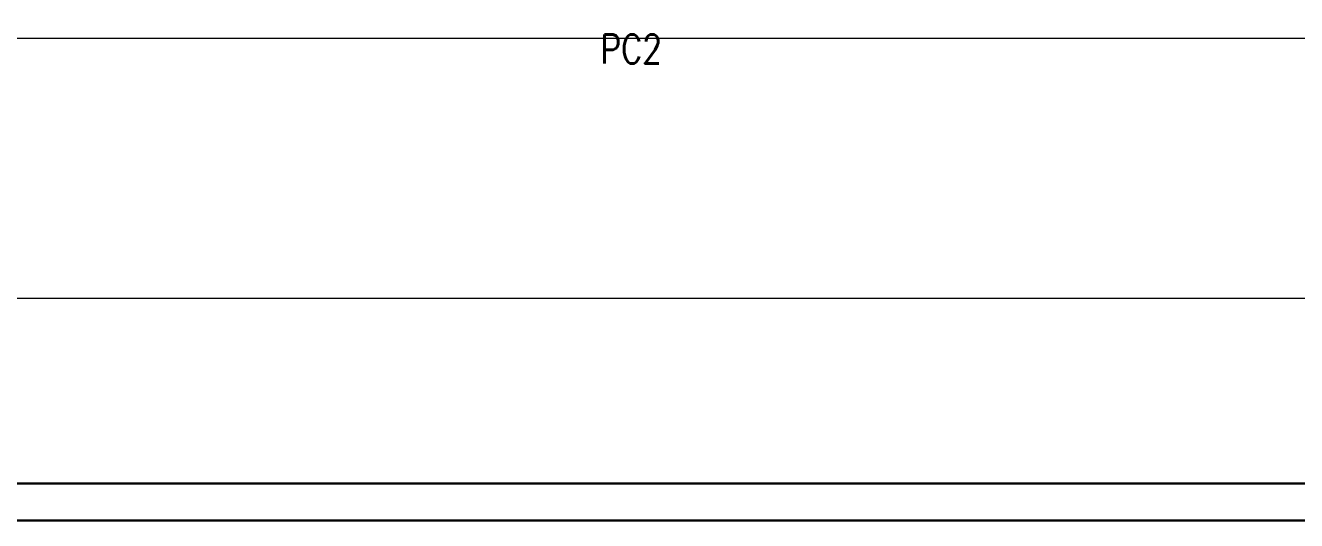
# Model space of a CAD drawing. Header units: metres. Extents: x 5205117 to 5948571, y 646915 to 1143748.
# Drawn here: x 5573429 to 5581328, y 670568 to 673646 of the extents above; entities that cross this region are included whole.
import ezdxf

# ---------------------------------------------------------------- set-up
doc = ezdxf.new("R2010")
doc.units = ezdxf.units.M
doc.header["$MEASUREMENT"] = 0
doc.header["$PDMODE"] = 35
doc.header["$PDSIZE"] = 10
for name, pattern in [('CENTER', [2, 1.25, -0.25, 0.25, -0.25]), ('DASHED', [0.75, 0.5, -0.25]), ('DOT2', [0.125, 0, -0.125])]:
    doc.linetypes.add(name, pattern=pattern)
doc.layers.get('0').update_dxf_attribs({"color": 1, "linetype": 'DASHED', "lineweight": 30})
for name, color, linetype, lineweight in [('A-Center line', 1, 'CENTER', 9), ('dim start point', 10, 'Continuous', 0), ('plot 5', 7, 'Continuous', 30), ('road', 7, 'Continuous', 9), ('S-TEXT COL.', 1, 'Continuous', 0)]:
    doc.layers.add(name, color=color, linetype=linetype, lineweight=lineweight)
doc.layers.add('A-GF', color=8, linetype='Continuous', lineweight=0, transparency=0.5)
doc.styles.add('SETU 1', font='romans.shx', dxfattribs={"width": 0.8})
doc.styles.get("Standard").update_dxf_attribs({"font": 'GOTHIC.TTF'})
doc.dimstyles.get("Standard").update_dxf_attribs({"dimtxt": 2, "dimasz": 1, "dimexe": 0, "dimexo": 0, "dimgap": 0.1, "dimtad": 1, "dimdsep": 46, "dimtxsty": 'Standard', "dimblk": 'OBLIQUE', "dimcen": 0.1, "dimclrd": 256, "dimclre": 256, "dimclrt": 256, "dimadec": 0, "dimazin": 0, "dimtfac": 1, "dimtofl": 0, "dimtmove": 1, "dimatfit": 2, "dimldrblk": 'OPEN90', "dimfxl": 1, "dimtolj": 1, "dimtzin": 0, "dimlwd": -1, "dimlwe": -1, "dimarcsym": 0})

# ---------------------------------------------------------------- blocks, each defined once
blk = doc.blocks.new('jhdbdjh')
at = {"layer": 'A-GF', "ltscale": 10}
blk.add_lwpolyline([(5556248.789110925, 674698.6243248421), (5556248.789110925, 673567.826052471), (5595154.250980165, 673567.826052471)], dxfattribs=at)
blk = doc.blocks.new('_Oblique')
at = {"color": 0, "linetype": 'ByBlock', "lineweight": -2}
blk.add_line((-0.5, -0.5), (0.5, 0.5), dxfattribs=at)
blk = doc.blocks.new('*D1024')
at = {"layer": 'Defpoints', "color": 0, "ltscale": 5, "transparency": 16777216}
for p in [(5582773.789110927, 671950.0430377824), (5556248.789110923, 671762.2828817791), (5582773.789110927, 671762.2828817791)]:
    blk.add_point(p, dxfattribs=at)
at = {"layer": 'dim start point', "linetype": 'DOT2', "ltscale": 5, "transparency": 16777216}
for p, q in [((5556248.789110923, 671762.2828817791), (5556248.789110923, 671950.0430377824)), ((5582773.789110927, 671762.2828817791), (5582773.789110927, 671950.0430377824))]:
    blk.add_line(p, q, dxfattribs=at)
at = {"layer": 'dim start point', "color": 1, "ltscale": 5, "transparency": 16777216}
blk.add_line((5556248.789110923, 671950.0430377824), (5582773.789110927, 671950.0430377824), dxfattribs=at)
at = {"layer": 'dim start point', "color": 1, "ltscale": 5, "transparency": 16777216, "xscale": 250, "yscale": 250, "zscale": 250, "rotation": 180}
blk.add_blockref('_Oblique', (5556248.789110923, 671950.0430377824), dxfattribs=at)
at = {"layer": 'dim start point', "color": 1, "ltscale": 5, "transparency": 16777216, "xscale": 250, "yscale": 250, "zscale": 250}
blk.add_blockref('_Oblique', (5582773.789110927, 671950.0430377824), dxfattribs=at)
at = {"layer": 'dim start point', "color": 1, "ltscale": 5, "transparency": 16777216, "insert": (5569511.289110924, 672233.8465727927), "char_height": 350, "attachment_point": 5}
blk.add_mtext('\\A1;26525', dxfattribs=at)
blk = doc.blocks.new('_Open90')
at = {"color": 0, "linetype": 'ByBlock', "lineweight": -2}
for p, q in [((-0.5, 0.5), (0, 0)), ((0, 0), (-1, 0)), ((0, 0), (-0.5, -0.5))]:
    blk.add_line(p, q, dxfattribs=at)

msp = doc.modelspace()

# ---------------------------------------------------------------- linework, layer by layer
at = {"layer": 'A-Center line', "ltscale": 250}
msp.add_line((5540919.193967605, 670567.8260530072), (5597931.630234397, 670567.8260530072), dxfattribs=at)
at = {"layer": 'plot 5'}
msp.add_lwpolyline([(5595552.659950998, 674927.826053782), (5595782.659950044, 674927.826053782, -0.3771006349471678), (5590823.789110925, 670567.8260541398), (5541387.863871362, 670567.8260539013), (5541157.863870409, 670567.8260539013), (5541157.863869931, 685897.8257788855), (5541387.863870885, 685897.8257788855), (5541387.863871362, 670797.8260537821), (5590823.789110925, 670797.8260537821, 0.375323937403591), (5595550.659111764, 674927.826053782)], format="xyb", dxfattribs=at)
at = {"layer": 'road', "ltscale": 0.5}
msp.add_line((5590824.098395791, 670567.8260530072), (5481491.938475098, 670567.8260530072), dxfattribs=at)

# ---------------------------------------------------------------- block references
at = {"layer": 'dim start point', "color": 12}
msp.add_blockref('jhdbdjh', (0, 0), dxfattribs=at)

# ---------------------------------------------------------------- texts
at = {"layer": 'S-TEXT COL.', "color": 7, "style": 'SETU 1', "width": 0.8}
msp.add_text('PC2', height=180, dxfattribs=at).set_placement((5577002.034538025, 673409.9148989739))

# ---------------------------------------------------------------- dimensions: what is measured, and where the dimension line sits
at = {"layer": 'dim start point', "color": 12, "ltscale": 5}
dim = msp.add_linear_dim(base=(5582773.789110927, 671950.0430377824), p1=(5556248.789110923, 671762.2828817791), p2=(5582773.789110927, 671762.2828817791), dimstyle='Standard', override={"dimtxt": 350, "dimasz": 250, "dimgap": 100, "dimdec": 0, "dimclrd": 1, "dimclrt": 1, "dimtdec": 0, "dimfxl": 0.1}, dxfattribs=at)
dim.commit()
dim.dimension.update_dxf_attribs({"geometry": '*D1024', "text_midpoint": (5569511.289110924, 672233.8465727927)})

doc.saveas('drawing.dxf')
